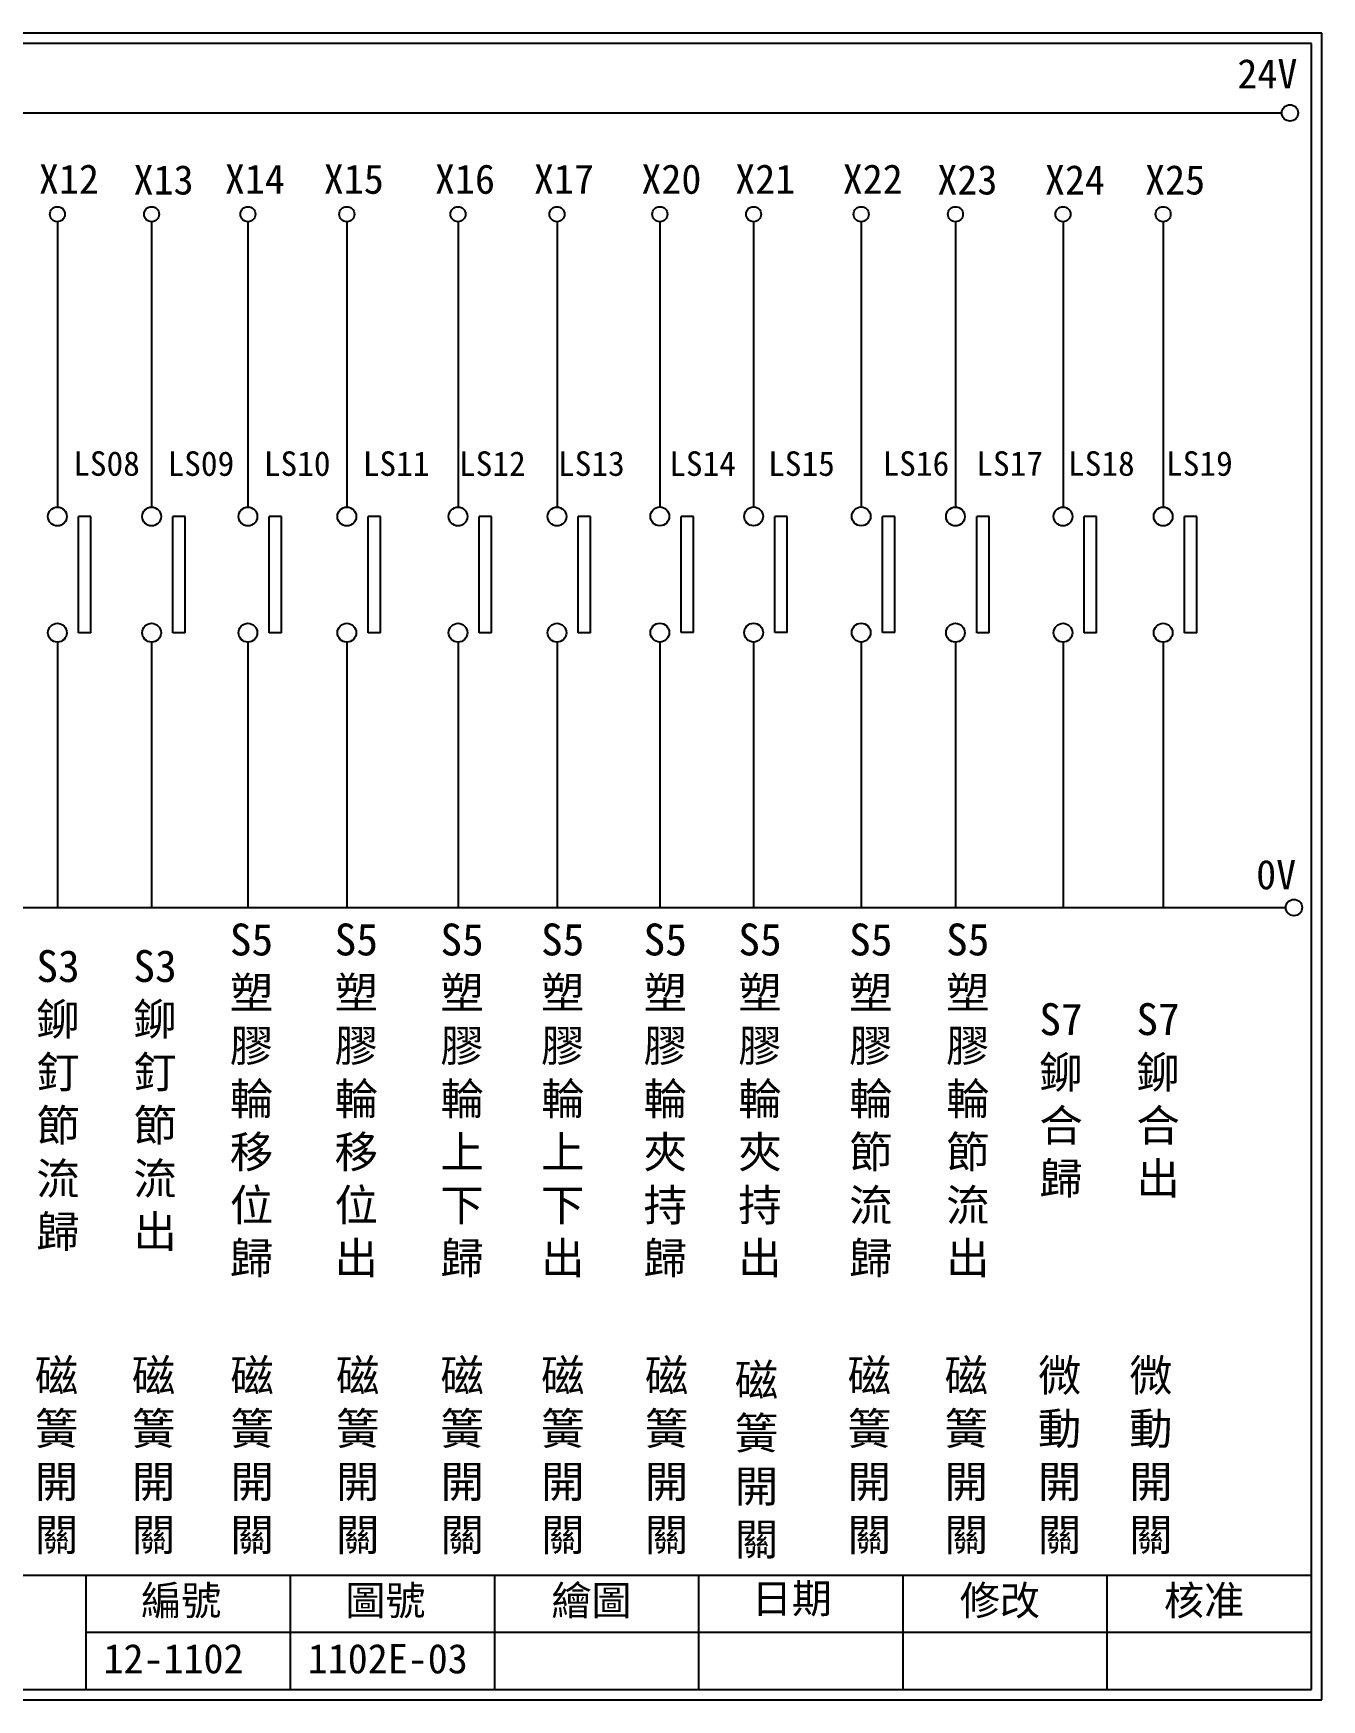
# Model space of a CAD drawing. Extents: x 325 to 612, y 3 to 207.
# Drawn here: x 454.6 to 612.3, y 3 to 207 of the extents above; entities that cross this region are included whole.
import ezdxf

# ---------------------------------------------------------------- set-up
doc = ezdxf.new("R2010")
doc.units = 0
doc.layers.get('0').update_dxf_attribs({"linetype": 'CONTINUOUS'})
doc.layers.add('圖框層', color=7, linetype='CONTINUOUS')
doc.layers.add('標尺寸層', color=3, linetype='CONTINUOUS')
doc.styles.add('CNS', font='romanc.shx', dxfattribs={"bigfont": 'chineset.shx'})
doc.styles.add('STSL', font='KAIU.TTF')

msp = doc.modelspace()

# ---------------------------------------------------------------- linework, layer by layer
for p, q in [((461.64, 147.83), (460.13, 147.83)), ((473.18, 147.83), (471.67, 147.83)), ((484.97, 147.83), (483.46, 147.83)), ((497.08, 147.83), (495.58, 147.83)), ((510.69, 147.83), (509.19, 147.83)), ((522.8, 147.83), (521.3, 147.83)), ((535.4, 147.84), (533.9, 147.84)), ((546.88, 147.84), (545.38, 147.84)), ((560.05, 147.84), (558.55, 147.84)), ((571.59, 147.83), (570.09, 147.83)), ((584.76, 147.83), (583.26, 147.83)), ((597.02, 147.83), (595.52, 147.83)), ((461.64, 133.6), (460.13, 133.6)), ((473.18, 133.6), (471.67, 133.6)), ((484.97, 133.6), (483.46, 133.6)), ((497.08, 133.6), (495.58, 133.6)), ((510.69, 133.6), (509.19, 133.6)), ((522.8, 133.6), (521.3, 133.6)), ((535.4, 133.61), (533.9, 133.61)), ((546.88, 133.61), (545.38, 133.61)), ((560.05, 133.61), (558.55, 133.61)), ((571.59, 133.6), (570.09, 133.6)), ((584.76, 133.6), (583.26, 133.6)), ((597.02, 133.6), (595.52, 133.6))]:
    msp.add_line(p, q)
for centre in [(608.44, 197.22), (608.92, 99.96)]:
    msp.add_circle(centre, 1)
at = {"layer": '圖框層', "color": 7}
for p, q in [((612.32, 206.97), (325.32, 206.97)), ((612.32, 3), (612.32, 206.97)), ((611.07, 205.72), (326.57, 205.72)), ((611.07, 4.25), (611.07, 205.72)), ((326.57, 18.25), (611.07, 18.25)), ((461.07, 4.25), (461.07, 18.25)), ((486.07, 4.25), (486.07, 18.25)), ((511.07, 4.25), (511.07, 18.25)), ((536.07, 4.25), (536.07, 18.25)), ((561.07, 4.25), (561.07, 18.25)), ((586.07, 4.25), (586.07, 18.25)), ((461.07, 11.25), (611.07, 11.25)), ((326.57, 4.25), (611.07, 4.25)), ((325.32, 3), (612.32, 3))]:
    msp.add_line(p, q, dxfattribs=at)
at = {"layer": '標尺寸層', "color": 7}
for p, q in [((329.84, 197.22), (607.44, 197.22)), ((457.53, 183.91), (457.53, 148.99)), ((469.07, 183.91), (469.07, 148.99)), ((480.86, 183.91), (480.86, 148.99)), ((492.97, 183.91), (492.97, 148.99)), ((506.58, 183.91), (506.58, 148.99)), ((518.7, 183.91), (518.7, 148.99)), ((531.29, 183.91), (531.29, 148.99)), ((542.77, 183.91), (542.77, 148.99)), ((555.94, 183.91), (555.94, 148.99)), ((567.48, 183.91), (567.48, 148.99)), ((580.65, 183.91), (580.65, 148.99)), ((592.91, 183.91), (592.91, 148.99)), ((460.13, 133.6), (460.13, 147.83)), ((461.64, 133.6), (461.64, 147.83)), ((471.67, 133.6), (471.67, 147.83)), ((473.18, 133.6), (473.18, 147.83)), ((483.46, 133.6), (483.46, 147.83)), ((484.97, 133.6), (484.97, 147.83)), ((495.58, 133.6), (495.58, 147.83)), ((497.08, 133.6), (497.08, 147.83)), ((509.19, 133.6), (509.19, 147.83)), ((510.69, 133.6), (510.69, 147.83)), ((521.3, 133.6), (521.3, 147.83)), ((522.8, 133.6), (522.8, 147.83)), ((533.9, 133.61), (533.9, 147.84)), ((535.4, 133.61), (535.4, 147.84)), ((545.38, 133.61), (545.38, 147.84)), ((546.88, 133.61), (546.88, 147.84)), ((558.55, 133.61), (558.55, 147.84)), ((560.05, 133.61), (560.05, 147.84)), ((570.09, 133.6), (570.09, 147.83)), ((571.59, 133.6), (571.59, 147.83)), ((583.26, 133.6), (583.26, 147.83)), ((584.76, 133.6), (584.76, 147.83)), ((595.52, 133.6), (595.52, 147.83)), ((597.02, 133.6), (597.02, 147.83)), ((457.53, 132.46), (457.53, 99.96)), ((469.07, 132.46), (469.07, 99.96)), ((469.07, 132.45), (469.07, 99.96)), ((480.86, 132.46), (480.86, 99.96)), ((480.86, 132.45), (480.86, 99.96)), ((492.97, 132.46), (492.97, 99.96)), ((492.97, 132.45), (492.97, 99.96)), ((506.58, 132.46), (506.58, 99.96)), ((506.58, 132.45), (506.58, 99.96)), ((518.7, 132.46), (518.7, 99.96)), ((518.7, 132.45), (518.7, 99.96)), ((531.29, 132.46), (531.29, 99.96)), ((542.77, 132.46), (542.77, 99.96)), ((555.94, 132.46), (555.94, 99.96)), ((567.48, 132.46), (567.48, 99.96)), ((567.48, 132.45), (567.48, 99.96)), ((580.65, 132.46), (580.65, 99.96)), ((580.65, 132.45), (580.65, 99.96)), ((592.91, 132.46), (592.91, 99.96)), ((592.91, 132.45), (592.91, 99.96)), ((330.05, 99.96), (607.92, 99.96))]:
    msp.add_line(p, q, dxfattribs=at)
for centre, radius in [((457.53, 184.83), 0.92), ((457.53, 184.83), 0.92), ((469.07, 184.83), 0.92), ((480.86, 184.83), 0.92), ((492.97, 184.83), 0.92), ((506.58, 184.83), 0.92), ((518.7, 184.83), 0.92), ((531.29, 184.83), 0.92), ((542.77, 184.83), 0.92), ((555.94, 184.83), 0.92), ((555.94, 184.83), 0.92), ((567.48, 184.83), 0.92), ((580.65, 184.83), 0.92), ((592.91, 184.83), 0.92), ((457.53, 147.83), 1.15), ((469.07, 147.83), 1.15), ((480.86, 147.83), 1.15), ((492.97, 147.83), 1.15), ((506.58, 147.83), 1.15), ((518.7, 147.83), 1.15), ((531.29, 147.84), 1.15), ((542.77, 147.84), 1.15), ((555.94, 147.84), 1.15), ((567.48, 147.83), 1.15), ((580.65, 147.83), 1.15), ((592.91, 147.83), 1.15), ((457.53, 133.6), 1.15), ((469.07, 133.6), 1.15), ((480.86, 133.6), 1.15), ((492.97, 133.6), 1.15), ((506.58, 133.6), 1.15), ((518.7, 133.6), 1.15), ((531.29, 133.61), 1.15), ((542.77, 133.61), 1.15), ((555.94, 133.61), 1.15), ((567.48, 133.6), 1.15), ((580.65, 133.6), 1.15), ((592.91, 133.6), 1.15)]:
    msp.add_circle(centre, radius, dxfattribs=at)

# ---------------------------------------------------------------- texts
at = {"layer": '圖框層', "color": 4, "style": 'STSL'}
for s, height, p in [('24V', 3.6, (602, 200.22)), ('X12', 3.6, (455.27, 187.33)), ('X13', 3.6, (466.86, 187.24)), ('X14', 3.6, (478.04, 187.33)), ('X15', 3.6, (490.15, 187.33)), ('X16', 3.6, (503.76, 187.33)), ('X17', 3.6, (515.88, 187.33)), ('X20', 3.6, (529.03, 187.33)), ('X21', 3.6, (540.52, 187.33)), ('X22', 3.6, (553.68, 187.33)), ('X23', 3.6, (565.27, 187.24)), ('X24', 3.6, (578.44, 187.24)), ('X25', 3.6, (590.7, 187.24)), ('LS08', 3, (459.47, 152.81)), ('LS09', 3, (471.02, 152.8)), ('LS10', 3, (482.81, 152.8)), ('LS11', 3, (494.92, 152.8)), ('LS12', 3, (506.71, 152.8)), ('LS13', 3, (518.83, 152.8)), ('LS14', 3, (532.44, 152.8)), ('LS15', 3, (544.55, 152.8)), ('LS16', 3, (558.56, 152.81)), ('LS17', 3, (570.04, 152.81)), ('LS18', 3, (581.27, 152.81)), ('LS19', 3, (593.27, 152.81)), ('0V', 3.6, (604.3, 102.2)), ('編號', 3.6, (467.78, 13.34)), ('圖號', 3.6, (492.78, 13.34)), ('繪圖', 3.6, (518.01, 13.34)), ('日期', 3.6, (542.54, 13.59)), ('修改', 3.6, (568.01, 13.34)), ('核准', 3.6, (593.01, 13.34)), ('12-1102', 3.6, (463.18, 6.22)), ('1102E-03', 3.6, (488.18, 6.22))]:
    msp.add_text(s, height=height, dxfattribs=at).set_placement(p)
at = {"layer": '標尺寸層', "color": 7, "char_height": 3.9, "width": 4.9608, "attachment_point": 5, "style": 'CNS'}
for s, insert in [('{\\fDFKai-SB|b0|i0|c136|p65;S5\\P塑膠輪移位歸}', (481.3, 76.34)), ('{\\fDFKai-SB|b0|i0|c136|p65;S5\\P塑膠輪移位出}', (494.13, 76.34)), ('{\\fDFKai-SB|b0|i0|c136|p65;S5\\P塑膠輪上下歸}', (507.08, 76.34)), ('{\\fDFKai-SB|b0|i0|c136|p65;S5\\P塑膠輪上下出}', (519.4, 76.34)), ('{\\fDFKai-SB|b0|i0|c136|p65;S5\\P塑膠輪夾持歸}', (531.95, 76.34)), ('{\\fDFKai-SB|b0|i0|c136|p65;S5\\P塑膠輪夾持出}', (543.55, 76.34)), ('{\\fDFKai-SB|b0|i0|c136|p65;S5\\P塑膠輪節流歸}', (557.12, 76.34)), ('{\\fDFKai-SB|b0|i0|c136|p65;S5\\P塑膠輪節流出}', (568.99, 76.34)), ('{\\fDFKai-SB|b0|i0|c136|p65;S3\\P鉚釘節流歸}', (457.61, 76.34)), ('{\\fDFKai-SB|b0|i0|c136|p65;S3\\P鉚釘節流出}', (469.49, 76.34)), ('{\\fDFKai-SB|b0|i0|c136|p65;S7鉚合歸}', (580.41, 76.34)), ('{\\fDFKai-SB|b0|i0|c136|p65;S7鉚合出}', (592.29, 76.34)), ('{\\fDFKai-SB|b0|i0|c136|p65;磁簧開關}', (457.43, 32.72)), ('{\\fDFKai-SB|b0|i0|c136|p65;磁簧開關}', (469.31, 32.72)), ('{\\fDFKai-SB|b0|i0|c136|p65;磁簧開關}', (481.37, 32.72)), ('{\\fDFKai-SB|b0|i0|c136|p65;磁簧開關}', (494.3, 32.72)), ('{\\fDFKai-SB|b0|i0|c136|p65;磁簧開關}', (507.09, 32.72)), ('{\\fDFKai-SB|b0|i0|c136|p65;磁簧開關}', (519.41, 32.72)), ('{\\fDFKai-SB|b0|i0|c136|p65;磁簧開關}', (532.12, 32.72)), ('{\\fDFKai-SB|b0|i0|c136|p65;磁簧開關}', (556.94, 32.72)), ('{\\fDFKai-SB|b0|i0|c136|p65;磁簧開關}', (568.81, 32.72)), ('{\\fDFKai-SB|b0|i0|c136|p65;微動開關}', (580.23, 32.72)), ('{\\fDFKai-SB|b0|i0|c136|p65;微動開關}', (591.4, 32.72)), ('{\\fDFKai-SB|b0|i0|c136|p65;磁簧開關}', (543.12, 32.16))]:
    msp.add_mtext(s, dxfattribs=dict(at, insert=insert))

doc.saveas('drawing.dxf')
